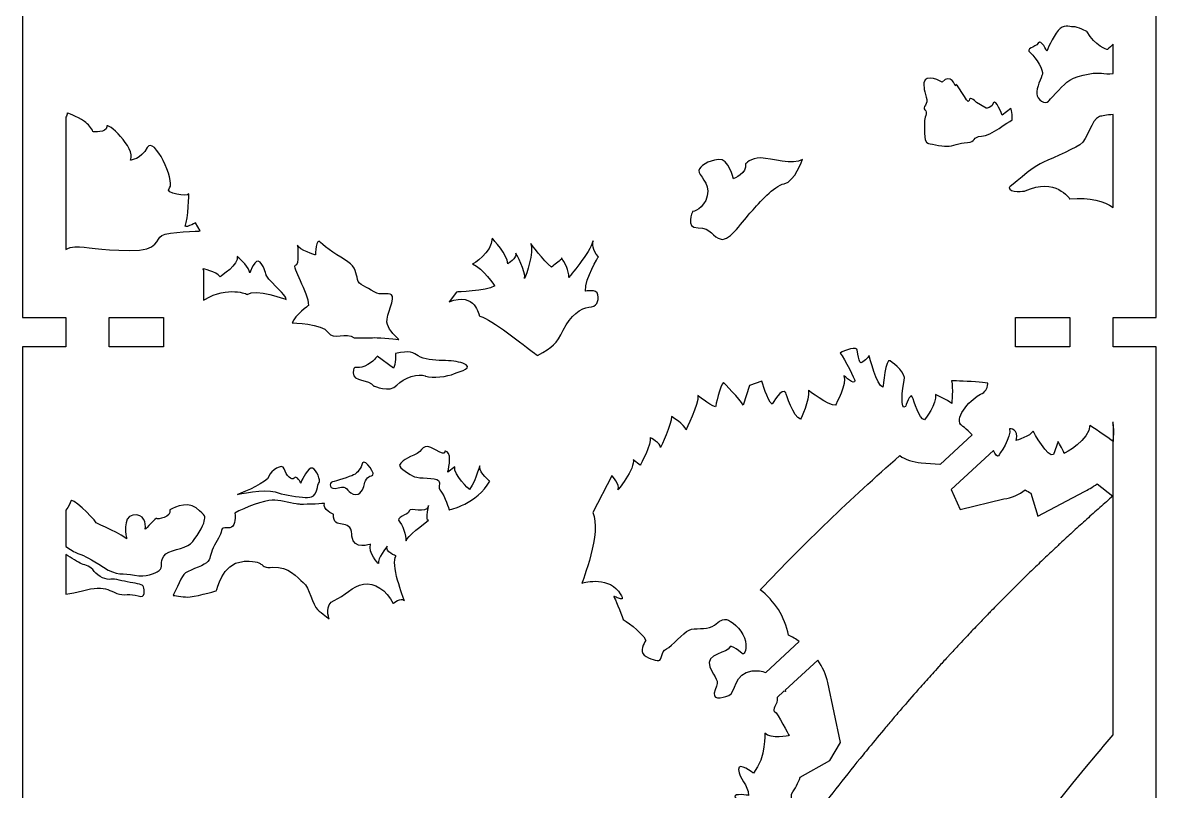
# Model space of a CAD drawing. Extents: x 4 to 534, y -346 to -4.
# Drawn here: x 137 to 268.3, y -207.1 to -118.1 of the extents above; entities that cross this region are included whole.
import ezdxf

# ---------------------------------------------------------------- set-up
doc = ezdxf.new("R2010")
doc.units = 0
doc.header["$MEASUREMENT"] = 0
doc.layers.add('LAYER_1', color=7, linetype='CONTINUOUS')

msp = doc.modelspace()

# ---------------------------------------------------------------- linework, layer by layer
at = {"layer": 'LAYER_1'}
for points in [[(137.01, -27.3), (137.01, -152.25), (142.01, -152.25), (142.01, -155.65), (137.01, -155.65), (137.01, -280.6), (142.01, -280.6), (142.01, -284), (137.01, -284), (137.01, -304), (268.26, -304), (268.26, -284), (263.26, -284), (263.26, -280.6), (268.26, -280.6), (268.26, -155.65), (263.26, -155.65), (263.26, -152.25), (268.26, -152.25), (268.26, -27.3)], [(153.31, -152.25), (153.31, -155.65), (147.01, -155.65), (147.01, -152.25), (153.31, -152.25)], [(251.96, -155.65), (251.96, -152.25), (258.26, -152.25), (258.26, -155.65), (251.96, -155.65)]]:
    msp.add_lwpolyline(points, dxfattribs=at)
for points, knots in [([(263.26, -124), (262.73, -124.04), (262.26, -124.04), (261.9, -123.98), (260.87, -123.8), (258.62, -124.38), (257.91, -124.99), (257.2, -125.6), (255.79, -127.19), (255.79, -127.19), (255.37, -127.65), (254.47, -127.01), (254.41, -126.36), (254.35, -125.7), (254.96, -124.44), (255.09, -124.07), (255.22, -123.71), (254.37, -122.18), (253.69, -121.62), (253.01, -121.06), (254.25, -121.02), (254.6, -120.49), (254.95, -119.97), (255.58, -121.41), (255.58, -121.41), (255.58, -121.41), (256.26, -119.78), (256.89, -119.02), (257.52, -118.27), (258.12, -118.61), (258.64, -118.59), (259.15, -118.58), (260.26, -119.17), (260.26, -119.17), (261.13, -120.81), (262.6, -121.24), (262.6, -121.24), (262.84, -121.03), (263.06, -120.81), (263.26, -120.59), (263.26, -120.59), (263.26, -124), (263.26, -124)], [0, 0, 0, 0, 1, 1, 1, 2, 2, 2, 3, 3, 3, 4, 4, 4, 5, 5, 5, 6, 6, 6, 7, 7, 7, 8, 8, 8, 9, 9, 9, 10, 10, 10, 11, 11, 11, 12, 12, 12, 13, 13, 13, 14, 14, 14, 14]), ([(248.03, -131.27), (246.93, -131.31), (247.39, -131.95), (246.39, -131.98), (245.39, -132.02), (244.7, -132.41), (244.04, -132.43), (243.38, -132.46), (241.82, -132.07), (241.82, -132.07), (241.23, -131.94), (241.47, -129.96), (241.41, -129.6), (241.36, -129.23), (241.85, -128.49), (241.46, -128.21), (241.07, -127.93), (241.96, -127.53), (241.63, -126.74), (241.29, -125.94), (241.36, -125.07), (241.36, -125.07), (241.47, -123.91), (243.48, -124.99), (243.48, -124.99), (244.47, -123.92), (245, -125.44), (245, -125.44), (245, -124.57), (246.51, -127.81), (246.58, -127.14), (246.66, -126.48), (247.45, -127.37), (247.45, -127.37), (247.45, -127.37), (248.57, -128.03), (248.57, -128.03), (248.57, -128.03), (249.23, -128), (249.43, -127.41), (249.63, -126.82), (250.43, -128.84), (250.43, -128.84), (250.43, -128.84), (251.43, -128.07), (251.43, -128.07), (251.43, -128.07), (251.77, -129.45), (251.47, -129.46), (251.18, -129.47), (249.12, -131.23), (248.03, -131.27)], [0, 0, 0, 0, 1, 1, 1, 2, 2, 2, 3, 3, 3, 4, 4, 4, 5, 5, 5, 6, 6, 6, 7, 7, 7, 8, 8, 8, 9, 9, 9, 10, 10, 10, 11, 11, 11, 12, 12, 12, 13, 13, 13, 14, 14, 14, 15, 15, 15, 16, 16, 16, 17, 17, 17, 17]), ([(142.01, -129.07), (142.14, -128.89), (142.19, -128.73), (142.15, -128.57), (142.15, -128.57), (143.27, -128.92), (144.16, -129.56), (144.6, -129.88), (144.99, -130.27), (145.15, -130.73), (145.15, -130.73), (146.77, -130.89), (146.74, -130.16), (146.72, -129.43), (150.12, -132.61), (149.51, -134.02), (149.51, -134.02), (150.69, -133.98), (151.44, -132.56), (152.2, -131.14), (154.72, -136.47), (154.02, -137.23), (153.31, -137.98), (156.18, -138.25), (156.24, -137.95), (156.31, -137.66), (156.13, -141.03), (155.86, -141.55), (155.58, -142.07), (157.02, -141.29), (157.02, -141.29), (157.02, -141.29), (157.56, -142.23), (157.56, -142.23), (157.56, -142.23), (153.84, -142.36), (153.12, -142.75), (152.4, -143.14), (152.96, -144.51), (149.37, -144.49), (145.79, -144.47), (144.45, -144.01), (143.06, -144.06), (142.66, -144.07), (142.33, -144.19), (142.01, -144.36), (142.01, -144.36), (142.01, -129.07), (142.01, -129.07)], [0, 0, 0, 0, 1, 1, 1, 2, 2, 2, 3, 3, 3, 4, 4, 4, 5, 5, 5, 6, 6, 6, 7, 7, 7, 8, 8, 8, 9, 9, 9, 10, 10, 10, 11, 11, 11, 12, 12, 12, 13, 13, 13, 14, 14, 14, 15, 15, 15, 16, 16, 16, 16]), ([(263.26, -139.5), (262.22, -138.79), (260.64, -138.31), (258.24, -138.52), (258.24, -138.52), (256.54, -135.94), (253.08, -137.6), (253.08, -137.6), (251.19, -137.88), (251.24, -137.19), (251.24, -137.19), (253.99, -134.81), (254.8, -134.45), (255.61, -134.09), (258.37, -132.89), (259.39, -132.26), (260.41, -131.62), (260.66, -129.36), (261.69, -128.99), (261.95, -128.9), (262.53, -128.82), (263.26, -128.75), (263.26, -128.75), (263.26, -139.5), (263.26, -139.5)], [0, 0, 0, 0, 1, 1, 1, 2, 2, 2, 3, 3, 3, 4, 4, 4, 5, 5, 5, 6, 6, 6, 7, 7, 7, 8, 8, 8, 8]), ([(219.29, -136.2), (219.29, -136.2), (220.98, -135.48), (220.69, -134.5), (220.69, -134.5), (221.28, -133.71), (222.49, -133.78), (223.7, -133.85), (226.26, -134.63), (227.28, -133.94), (227.28, -133.94), (226.43, -136.5), (225.18, -136.76), (223.93, -137.02), (222.35, -138.95), (221.39, -139.97), (220.44, -140.99), (218.88, -143.4), (217.88, -143.19), (216.89, -142.98), (216.74, -141.85), (215.2, -141.87), (213.66, -141.89), (214.58, -139.99), (214.58, -139.99), (214.58, -139.99), (215.89, -139.72), (216.27, -138.17), (216.66, -136.62), (215.2, -135.79), (215.3, -135.24), (215.39, -134.69), (216.36, -134.11), (217.56, -133.95), (218.76, -133.8), (219.29, -136.2), (219.29, -136.2)], [0, 0, 0, 0, 1, 1, 1, 2, 2, 2, 3, 3, 3, 4, 4, 4, 5, 5, 5, 6, 6, 6, 7, 7, 7, 8, 8, 8, 9, 9, 9, 10, 10, 10, 11, 11, 11, 12, 12, 12, 12]), ([(168.57, -146.23), (169.07, -146.27), (168.82, -143.86), (168.82, -143.86), (169.01, -144.47), (170.9, -145), (170.9, -145), (170.9, -145), (170.98, -142.9), (171.5, -143.55), (172.02, -144.18), (173.75, -145.17), (174.66, -145.79), (175.56, -146.42), (175.64, -147.19), (175.77, -147.84), (175.91, -148.49), (176.85, -148.73), (177.69, -149.26), (178.53, -149.78), (179.28, -149.31), (179.73, -149.62), (180.18, -149.93), (179.1, -152), (179.19, -152.77), (179.27, -153.54), (179.95, -154.17), (180.58, -154.81), (180.58, -154.81), (178.37, -154.56), (177.77, -154.58), (177.17, -154.6), (175.41, -154.6), (175.41, -154.6), (174.45, -153.87), (173, -154.96), (172.36, -153.95), (171.72, -152.93), (168.21, -152.88), (168.21, -152.88), (168.56, -151.99), (170.11, -150.84), (170.11, -150.84), (170.06, -149.36), (168.08, -146.19), (168.57, -146.23)], [0, 0, 0, 0, 1, 1, 1, 2, 2, 2, 3, 3, 3, 4, 4, 4, 5, 5, 5, 6, 6, 6, 7, 7, 7, 8, 8, 8, 9, 9, 9, 10, 10, 10, 11, 11, 11, 12, 12, 12, 13, 13, 13, 14, 14, 14, 15, 15, 15, 15]), ([(190.93, -152.55), (190.46, -152.28), (190.09, -152.1), (189.87, -152.06), (189.87, -152.06), (189.44, -149.22), (186.4, -150.43), (186.4, -150.43), (187.24, -149.3), (187.24, -149.3), (187.24, -149.3), (190.64, -149.18), (191.66, -148.6), (191.66, -148.6), (190.33, -146.56), (189.11, -146.05), (189.11, -146.05), (191.36, -144.78), (191.36, -143.07), (191.46, -143.17), (193.24, -145.06), (193.17, -146.02), (193.17, -146.02), (194.24, -145.39), (194.11, -144.81), (194.11, -144.81), (195.33, -146.96), (195.12, -147.73), (195.29, -147.29), (196.26, -144.73), (195.83, -143.69), (195.92, -143.81), (197.27, -145.61), (198.24, -146.43), (198.62, -146.12), (199.01, -145.81), (199.4, -145.51), (199.4, -145.46), (199.4, -145.41), (199.4, -145.36), (199.4, -145.36), (199.43, -145.39), (199.47, -145.45), (199.67, -145.77), (200.32, -146.84), (200.25, -147.61), (200.25, -147.61), (202.7, -144.68), (203.05, -143.38), (203, -143.62), (202.9, -144.48), (203.68, -145.21), (203.68, -145.21), (202.12, -147.68), (202.17, -149.21), (202.17, -149.21), (203.48, -148.9), (203.62, -149.63), (203.75, -150.36), (203.45, -151.03), (202.57, -151.07), (201.69, -151.1), (200.41, -152.02), (199.59, -153.7), (198.77, -155.37), (198.45, -155.6), (196.62, -156.66), (196.62, -156.66), (192.95, -153.73), (190.93, -152.55)], [0, 0, 0, 0, 1, 1, 1, 2, 2, 2, 3, 3, 3, 4, 4, 4, 5, 5, 5, 6, 6, 6, 7, 7, 7, 8, 8, 8, 9, 9, 9, 10, 10, 10, 11, 11, 11, 12, 12, 12, 13, 13, 13, 14, 14, 14, 15, 15, 15, 16, 16, 16, 17, 17, 17, 18, 18, 18, 19, 19, 19, 20, 20, 20, 21, 21, 21, 22, 22, 22, 23, 23, 23, 23]), ([(157.93, -147.35), (157.99, -147.14), (157.98, -146.89), (157.86, -146.61), (157.86, -146.61), (159.41, -146.92), (159.88, -147.53), (159.88, -147.53), (162.16, -146.06), (161.84, -145.17), (161.84, -145.17), (162.31, -145.58), (162.72, -146.05), (163.02, -146.4), (163.29, -146.79), (163.3, -147.07), (163.3, -147.07), (163.96, -145.21), (164.5, -145.86), (165.04, -146.5), (165.21, -147.34), (165.21, -147.34), (165.99, -148.59), (167.46, -149.49), (167.51, -150.15), (167.51, -150.15), (163.95, -148.88), (163.02, -149.57), (163.02, -149.57), (160.81, -148.54), (158.09, -150.17), (158.09, -150.17), (158.08, -150.17), (158.08, -150.17), (158.04, -150.2), (158, -150.22), (157.96, -150.25), (157.96, -150.25), (157.96, -147.35), (157.96, -147.35), (157.96, -147.35), (157.93, -147.35), (157.93, -147.35)], [0, 0, 0, 0, 1, 1, 1, 2, 2, 2, 3, 3, 3, 4, 4, 4, 5, 5, 5, 6, 6, 6, 7, 7, 7, 8, 8, 8, 9, 9, 9, 10, 10, 10, 11, 11, 11, 12, 12, 12, 13, 13, 13, 14, 14, 14, 14]), ([(180.32, -160.09), (179.49, -161), (177.67, -160.18), (177.67, -160.18), (177.13, -159.32), (175.24, -159.76), (175.27, -158.65), (175.31, -157.56), (175.63, -158.35), (176.64, -157.88), (177.65, -157.4), (178.06, -156.73), (178.06, -156.73), (178.06, -156.73), (179.94, -158.13), (179.94, -158.13), (180.22, -157.68), (180.19, -156.43), (180.19, -156.43), (181.81, -156.01), (182.25, -156.34), (182.82, -156.7), (183.48, -157.13), (184.57, -157.18), (185.65, -157.23), (186.52, -157.26), (187.37, -157.31), (187.97, -157.55), (189.31, -158.09), (187.79, -158.43), (186.99, -158.75), (186.21, -159.07), (184.44, -159.35), (183.67, -159.03), (183.66, -159.03), (183.65, -159.03), (183.63, -159.02), (182.89, -158.68), (181.15, -159.18), (180.32, -160.09)], [0, 0, 0, 0, 1, 1, 1, 2, 2, 2, 3, 3, 3, 4, 4, 4, 5, 5, 5, 6, 6, 6, 7, 7, 7, 8, 8, 8, 9, 9, 9, 10, 10, 10, 11, 11, 11, 12, 12, 12, 13, 13, 13, 13]), ([(245.62, -164.66), (245.62, -164.66), (246.3, -165.17), (246.95, -165.84), (246.95, -165.84), (243.22, -169.28), (243.22, -169.28), (243.22, -169.28), (243.19, -169.22), (243.19, -169.22), (243.19, -169.22), (241.05, -169.06), (241.05, -169.06), (240.05, -168.99), (239.23, -168.68), (238.55, -168.24), (232.87, -173.22), (227.5, -178.41), (222.41, -183.76), (224, -185.01), (225.31, -186.92), (225.66, -189.01), (226.11, -189.23), (226.54, -189.49), (226.93, -189.77), (226.93, -189.77), (223.06, -193.35), (223.06, -193.35), (222.59, -193.18), (222.05, -193.1), (221.46, -193.17), (219.33, -193.41), (219.58, -195.71), (218.76, -196.01), (217.95, -196.31), (216.64, -196.63), (217.2, -195.35), (217.76, -194.07), (217.16, -194.2), (216.56, -192.68), (215.96, -191.17), (218.81, -191.01), (218.84, -190.46), (218.88, -189.91), (220.35, -191.18), (220.35, -191.18), (220.35, -191.18), (220.74, -191.38), (220.75, -190.12), (220.76, -189.09), (219.74, -187.91), (218.97, -187.44), (218.8, -187.33), (218.64, -187.26), (218.51, -187.23), (217.79, -187.1), (217.59, -187.6), (216.83, -188.01), (216.08, -188.42), (214.86, -188.13), (214.16, -188.43), (213.46, -188.73), (212.19, -190.31), (211.54, -190.61), (210.89, -190.91), (211.04, -191.95), (210.66, -191.96), (210.27, -191.97), (209.17, -191.68), (208.82, -191.15), (208.46, -190.61), (209.15, -189.65), (209.15, -189.65), (208.72, -188.57), (206.54, -187.22), (206.54, -187.22), (206.29, -186.4), (205.51, -184.67), (205.51, -184.67), (205.11, -184.14), (207.36, -185.76), (205.98, -183.94), (204.6, -182.12), (201.76, -183), (201.76, -183), (201.76, -183), (204.09, -177.04), (203.02, -174.82), (203.02, -174.82), (205.24, -170.57), (205.24, -170.57), (205.24, -170.57), (206.21, -171.64), (205.95, -172.14), (205.69, -172.64), (208.02, -169.58), (207.69, -168.71), (207.69, -168.71), (208.52, -169.34), (208.52, -169.34), (208.52, -169.34), (209.9, -166.8), (209.66, -166.15), (209.66, -166.15), (210.92, -166.84), (210.87, -167.28), (210.87, -167.28), (212.16, -164.6), (212.13, -163.72), (212.13, -163.72), (213.7, -164.62), (213.8, -165.27), (213.8, -165.27), (215.3, -162.29), (215.19, -161.27), (215.19, -161.27), (216.4, -162.33), (217.22, -162.59), (217.22, -162.59), (217.78, -160.01), (218.14, -159.78), (218.14, -159.78), (220.11, -161.76), (220.43, -162.4), (220.43, -162.4), (221.15, -160.11), (221.15, -160.11), (221.15, -160.11), (222.6, -159.62), (222.6, -159.62), (222.6, -159.62), (223.19, -161.87), (223.79, -162.28), (223.79, -162.28), (224.96, -160.19), (225.36, -160.98), (225.36, -160.98), (226.26, -163.88), (227.08, -164), (227.08, -164), (228.17, -161.84), (227.98, -160.67), (227.98, -160.67), (230.31, -162.49), (231.12, -162.39), (231.12, -162.39), (232.49, -159.85), (232.1, -158.99), (232.1, -158.99), (233.38, -160.19), (233.36, -159.53), (233.36, -159.53), (232.24, -157.01), (231.64, -156.37), (231.64, -156.37), (233.29, -155.51), (233.6, -155.93), (233.6, -155.93), (233.88, -157.83), (234.16, -157.45), (234.16, -157.45), (235.01, -156.92), (235.01, -156.63), (235.06, -156.81), (235.89, -160.18), (236.61, -160.3), (236.61, -160.3), (236.92, -156.84), (237.45, -157.26), (237.98, -157.68), (239.33, -158.66), (239.07, -159.55), (238.81, -160.44), (238.62, -163.15), (239.22, -162.55), (239.22, -162.55), (239.78, -160.92), (240.01, -161.42), (240.25, -161.92), (240.76, -164.03), (241.43, -164.08), (241.43, -164.08), (242.9, -162.2), (242.71, -161.18), (242.71, -161.18), (244.06, -161.79), (244.58, -162.21), (244.58, -162.21), (244.74, -160.37), (244.56, -159.58), (244.56, -159.58), (246.1, -159.61), (247.31, -159.69), (247.93, -159.73), (248.45, -159.78), (248.67, -159.84), (248.7, -159.85), (248.73, -159.85), (248.74, -159.86), (248.74, -159.86), (248.79, -160.27), (248.53, -160.65), (248.41, -160.83), (248.21, -161.01), (247.91, -161.14), (246.97, -161.54), (244.86, -163.73), (245.62, -164.66)], [0, 0, 0, 0, 1, 1, 1, 2, 2, 2, 3, 3, 3, 4, 4, 4, 5, 5, 5, 6, 6, 6, 7, 7, 7, 8, 8, 8, 9, 9, 9, 10, 10, 10, 11, 11, 11, 12, 12, 12, 13, 13, 13, 14, 14, 14, 15, 15, 15, 16, 16, 16, 17, 17, 17, 18, 18, 18, 19, 19, 19, 20, 20, 20, 21, 21, 21, 22, 22, 22, 23, 23, 23, 24, 24, 24, 25, 25, 25, 26, 26, 26, 27, 27, 27, 28, 28, 28, 29, 29, 29, 30, 30, 30, 31, 31, 31, 32, 32, 32, 33, 33, 33, 34, 34, 34, 35, 35, 35, 36, 36, 36, 37, 37, 37, 38, 38, 38, 39, 39, 39, 40, 40, 40, 41, 41, 41, 42, 42, 42, 43, 43, 43, 44, 44, 44, 45, 45, 45, 46, 46, 46, 47, 47, 47, 48, 48, 48, 49, 49, 49, 50, 50, 50, 51, 51, 51, 52, 52, 52, 53, 53, 53, 54, 54, 54, 55, 55, 55, 56, 56, 56, 57, 57, 57, 58, 58, 58, 59, 59, 59, 60, 60, 60, 61, 61, 61, 62, 62, 62, 63, 63, 63, 64, 64, 64, 65, 65, 65, 66, 66, 66, 67, 67, 67, 68, 68, 68, 69, 69, 69, 69]), ([(263.26, -166.55), (263.26, -166.55), (263.26, -200.56), (263.26, -200.56), (262.64, -201.29), (262.02, -202.02), (261.4, -202.76), (246.21, -220.86), (234.33, -240.49), (224.81, -260.46), (225.38, -260.88), (226, -261.34), (226.55, -261.75), (227.98, -262.81), (229.32, -263.81), (230.07, -264.4), (230.69, -264.89), (231.55, -265.69), (232.65, -266.71), (233.09, -267.12), (233.7, -267.69), (234.35, -268.27), (234.35, -268.27), (231.85, -272.76), (231.85, -272.76), (229.93, -271.05), (227.82, -269), (226.96, -268.32), (226.12, -267.65), (224.31, -266.32), (222.65, -265.08), (221.27, -264.06), (220, -263.11), (219.46, -262.65), (218.27, -261.65), (212.38, -256.62), (211.65, -256.05), (210.91, -255.47), (210.17, -253.08), (209.48, -252.17), (208.78, -251.26), (207.22, -248.9), (205.95, -247.08), (205.8, -246.86), (205.59, -246.51), (205.36, -246.06), (203.97, -243.43), (201.36, -237.37), (200.05, -234.15), (200.05, -234.15), (204.36, -231.46), (204.36, -231.46), (205.13, -233.43), (206.93, -237.66), (208.35, -240.77), (208.37, -240.74), (208.39, -240.7), (208.42, -240.66), (208.64, -240.26), (208.88, -239.86), (209.11, -239.47), (210.12, -237.73), (211.16, -235.99), (212.21, -234.26), (212.47, -233.83), (212.74, -233.4), (213.01, -232.97), (213.31, -232.47), (213.62, -231.97), (213.94, -231.47), (214.16, -231.1), (214.39, -230.73), (214.63, -230.37), (214.9, -229.93), (215.18, -229.49), (215.46, -229.06), (216, -228.21), (216.54, -227.36), (217.1, -226.52), (217.33, -226.14), (217.58, -225.77), (217.83, -225.4), (218.47, -224.42), (219.13, -223.44), (219.79, -222.45), (220.02, -222.1), (220.26, -221.75), (220.5, -221.4), (220.79, -220.98), (221.08, -220.55), (221.38, -220.13), (221.38, -220.13), (219.84, -218.97), (219.84, -218.97), (219.37, -219.11), (218.86, -219.19), (218.3, -219.19), (217.47, -219.19), (216.65, -218.99), (215.93, -218.61), (215.93, -218.61), (214.05, -220.25), (214.05, -220.25), (214.05, -220.25), (213.06, -219.59), (213.06, -219.59), (213.06, -219.59), (214.91, -211.65), (214.91, -211.65), (214.91, -211.65), (214.82, -211.63), (214.82, -211.63), (215.04, -211), (215.19, -210.56), (215.22, -210.8), (215.3, -211.34), (216.84, -211.56), (216.84, -211.56), (217.42, -210.72), (216.61, -208.11), (216.61, -208.11), (218.51, -207.6), (218.19, -214.04), (218.19, -214.04), (218.16, -214.86), (220.6, -212.14), (220.56, -212.68), (220.52, -213.22), (222.5, -214.71), (222.5, -214.71), (223.18, -210.73), (219.45, -207.74), (219.45, -207.74), (219.33, -207.3), (221.04, -207.57), (221.04, -207.57), (221.05, -206.36), (219.93, -205.58), (219.89, -204.59), (219.85, -203.6), (221.61, -205.02), (221.61, -205.02), (223.13, -203.1), (222.92, -200.36), (222.92, -200.36), (223.61, -201.11), (225.74, -200.65), (225.74, -200.65), (225.74, -200.65), (224.43, -198.01), (224.05, -197.86), (223.69, -197.71), (224.47, -197.02), (224.36, -196.24), (224.36, -196.24), (225.15, -195.51), (225.15, -195.51), (225.26, -195.54), (225.34, -195.56), (225.34, -195.56), (225.33, -195.5), (225.31, -195.45), (225.28, -195.39), (225.28, -195.39), (229.06, -191.9), (229.06, -191.9), (229.63, -192.73), (230.04, -193.63), (230.23, -194.51), (230.23, -194.51), (231.71, -201.46), (231.71, -201.46), (231.71, -201.46), (230.48, -203.52), (230.48, -203.52), (230.48, -203.52), (227.04, -205.48), (227.04, -205.48), (226.79, -206.13), (226.46, -206.78), (226.04, -207.42), (226.04, -207.49), (226.04, -207.55), (226.04, -207.62), (226.04, -207.62), (226.03, -207.99), (226.03, -207.99), (226.63, -209.07), (227.15, -210.32), (227.4, -211.73), (227.49, -211.61), (227.58, -211.49), (227.67, -211.37), (228.03, -210.89), (228.39, -210.41), (228.75, -209.94), (230.56, -207.56), (232.41, -205.2), (234.32, -202.86), (234.54, -202.59), (234.77, -202.31), (234.99, -202.04), (235.63, -201.26), (236.27, -200.49), (236.92, -199.72), (237.25, -199.32), (237.59, -198.92), (237.93, -198.53), (238.11, -198.31), (238.3, -198.09), (238.5, -197.87), (238.65, -197.69), (238.8, -197.5), (238.96, -197.32), (239.62, -196.56), (240.28, -195.8), (240.95, -195.04), (241.41, -194.53), (241.87, -194.01), (242.33, -193.5), (242.57, -193.23), (242.81, -192.96), (243.06, -192.7), (243.09, -192.66), (243.12, -192.62), (243.16, -192.58), (243.5, -192.2), (243.85, -191.83), (244.19, -191.45), (244.28, -191.35), (244.37, -191.26), (244.46, -191.16), (244.77, -190.82), (245.09, -190.48), (245.41, -190.14), (245.42, -190.12), (245.44, -190.1), (245.46, -190.08), (245.46, -190.08), (245.47, -190.08), (245.47, -190.08), (245.73, -189.79), (246, -189.51), (246.27, -189.22), (246.27, -189.22), (246.4, -189.09), (246.4, -189.09), (246.82, -188.63), (247.25, -188.19), (247.68, -187.74), (248.07, -187.34), (248.45, -186.93), (248.85, -186.53), (248.91, -186.46), (248.97, -186.4), (249.03, -186.34), (249.25, -186.12), (249.46, -185.9), (249.68, -185.67), (250.18, -185.17), (250.68, -184.67), (251.18, -184.16), (251.99, -183.35), (252.81, -182.54), (253.63, -181.75), (254.07, -181.32), (254.51, -180.89), (254.95, -180.47), (255.39, -180.05), (255.83, -179.63), (256.28, -179.22), (256.33, -179.17), (256.38, -179.12), (256.43, -179.07), (256.73, -178.79), (257.03, -178.51), (257.33, -178.23), (257.78, -177.81), (258.23, -177.39), (258.69, -176.98), (258.94, -176.75), (259.2, -176.51), (259.45, -176.29), (259.7, -176.06), (259.95, -175.83), (260.2, -175.61), (260.71, -175.15), (261.21, -174.7), (261.72, -174.25), (262.23, -173.8), (262.73, -173.35), (263.24, -172.92), (263.24, -172.92), (261.42, -171.51), (261.42, -171.51), (260.85, -171.9), (260.33, -172.2), (259.93, -172.41), (259.93, -172.41), (254.54, -175.26), (254.54, -175.26), (254.54, -175.26), (253.74, -172.58), (253.74, -172.58), (253.52, -172.47), (253.3, -172.34), (253.09, -172.19), (252.37, -172.76), (251.51, -173.13), (250.61, -173.26), (250.61, -173.26), (245.57, -174.47), (245.57, -174.47), (245.57, -174.47), (244.52, -172.17), (244.52, -172.17), (244.52, -172.17), (249.41, -167.66), (249.41, -167.66), (249.6, -168.09), (249.83, -168.44), (249.99, -168.26), (249.99, -168.26), (251.59, -165.99), (251.27, -165.12), (251.27, -165.12), (252.44, -165.08), (252.05, -166.48), (252.05, -166.48), (253.72, -165.99), (253.99, -165.39), (253.99, -165.39), (255.79, -168.66), (256.36, -168.11), (256.36, -168.11), (256.89, -166.61), (256.89, -166.61), (256.89, -166.61), (257.43, -167.43), (257.59, -167.99), (257.59, -167.99), (260.61, -166.4), (260.55, -164.72), (260.55, -164.72), (262.81, -166.25), (263.26, -166.6), (263.26, -166.6), (263.26, -166.58), (263.26, -166.55), (263.26, -166.55), (263.26, -164.67), (263.26, -164.67), (263.24, -164.58), (263.21, -164.49), (263.18, -164.4), (263.18, -164.4), (263.21, -164.39), (263.26, -164.37), (263.26, -164.37), (263.26, -164.67), (263.26, -164.67), (263.43, -165.38), (263.3, -166.32), (263.26, -166.55)], [0, 0, 0, 0, 1, 1, 1, 2, 2, 2, 3, 3, 3, 4, 4, 4, 5, 5, 5, 6, 6, 6, 7, 7, 7, 8, 8, 8, 9, 9, 9, 10, 10, 10, 11, 11, 11, 12, 12, 12, 13, 13, 13, 14, 14, 14, 15, 15, 15, 16, 16, 16, 17, 17, 17, 18, 18, 18, 19, 19, 19, 20, 20, 20, 21, 21, 21, 22, 22, 22, 23, 23, 23, 24, 24, 24, 25, 25, 25, 26, 26, 26, 27, 27, 27, 28, 28, 28, 29, 29, 29, 30, 30, 30, 31, 31, 31, 32, 32, 32, 33, 33, 33, 34, 34, 34, 35, 35, 35, 36, 36, 36, 37, 37, 37, 38, 38, 38, 39, 39, 39, 40, 40, 40, 41, 41, 41, 42, 42, 42, 43, 43, 43, 44, 44, 44, 45, 45, 45, 46, 46, 46, 47, 47, 47, 48, 48, 48, 49, 49, 49, 50, 50, 50, 51, 51, 51, 52, 52, 52, 53, 53, 53, 54, 54, 54, 55, 55, 55, 56, 56, 56, 57, 57, 57, 58, 58, 58, 59, 59, 59, 60, 60, 60, 61, 61, 61, 62, 62, 62, 63, 63, 63, 64, 64, 64, 65, 65, 65, 66, 66, 66, 67, 67, 67, 68, 68, 68, 69, 69, 69, 70, 70, 70, 71, 71, 71, 72, 72, 72, 73, 73, 73, 74, 74, 74, 75, 75, 75, 76, 76, 76, 77, 77, 77, 78, 78, 78, 79, 79, 79, 80, 80, 80, 81, 81, 81, 82, 82, 82, 83, 83, 83, 84, 84, 84, 85, 85, 85, 86, 86, 86, 87, 87, 87, 88, 88, 88, 89, 89, 89, 90, 90, 90, 91, 91, 91, 92, 92, 92, 93, 93, 93, 94, 94, 94, 95, 95, 95, 96, 96, 96, 97, 97, 97, 98, 98, 98, 99, 99, 99, 100, 100, 100, 101, 101, 101, 102, 102, 102, 103, 103, 103, 104, 104, 104, 105, 105, 105, 106, 106, 106, 107, 107, 107, 108, 108, 108, 109, 109, 109, 110, 110, 110, 111, 111, 111, 112, 112, 112, 113, 113, 113, 114, 114, 114, 115, 115, 115, 116, 116, 116, 117, 117, 117, 118, 118, 118, 119, 119, 119, 120, 120, 120, 121, 121, 121, 121]), ([(186.38, -174.53), (186.38, -174.53), (185.88, -172.85), (185.42, -172.37), (184.97, -171.89), (185.5, -171.49), (185.16, -171.12), (184.82, -170.74), (182.9, -170.92), (182.38, -170.68), (181.86, -170.43), (180.55, -169.63), (180.65, -169.35), (180.75, -169.08), (181.12, -168.62), (182.31, -168.2), (183.5, -167.77), (183.19, -166.57), (184.81, -167.56), (186.44, -168.55), (185.52, -167.42), (186.14, -167.79), (186.76, -168.15), (186.22, -170.15), (186.22, -170.15), (186.22, -170.15), (187.03, -169.53), (187.03, -169.53), (186.89, -170.49), (188.73, -172.15), (188.73, -172.15), (189.64, -170.96), (189.97, -168.86), (189.94, -169.58), (189.91, -170.29), (191.09, -171.18), (191.09, -171.18), (189.65, -173.81), (186.38, -174.53), (186.38, -174.53)], [0, 0, 0, 0, 1, 1, 1, 2, 2, 2, 3, 3, 3, 4, 4, 4, 5, 5, 5, 6, 6, 6, 7, 7, 7, 8, 8, 8, 9, 9, 9, 10, 10, 10, 11, 11, 11, 12, 12, 12, 13, 13, 13, 13]), ([(168.46, -170.83), (168.74, -170.46), (169.21, -171.42), (169.21, -171.42), (169.21, -171.42), (169.55, -170.5), (170.18, -169.82), (170.7, -169.27), (171.27, -170.44), (171.36, -171.04), (171.38, -171.19), (171.37, -171.29), (171.33, -171.34), (171.12, -171.6), (171.16, -172.78), (170.44, -173.01), (170.22, -173.08), (169.85, -173.09), (169.41, -173.06), (168.42, -173), (167.07, -172.72), (166.25, -172.44), (165.06, -172.03), (161.87, -172.74), (161.87, -172.74), (162.8, -172.41), (165.33, -171.31), (165.52, -170.64), (165.72, -169.98), (167.08, -169.05), (167.29, -169.78), (167.51, -170.52), (168.18, -171.21), (168.46, -170.83)], [0, 0, 0, 0, 1, 1, 1, 2, 2, 2, 3, 3, 3, 4, 4, 4, 5, 5, 5, 6, 6, 6, 7, 7, 7, 8, 8, 8, 9, 9, 9, 10, 10, 10, 11, 11, 11, 11]), ([(175.33, -170.47), (175.76, -170.26), (176.18, -169.68), (176.37, -169.09), (176.58, -168.49), (178.15, -170.56), (177.38, -170.59), (176.94, -170.6), (176.6, -171.27), (176.54, -171.64), (176.48, -172.01), (176.15, -172.97), (175.28, -172.69), (174.41, -172.41), (174.71, -171.63), (173.55, -171.97), (172.39, -172.3), (172.5, -171.34), (172.87, -171.29), (173.23, -171.23), (174.89, -170.67), (175.33, -170.47)], [0, 0, 0, 0, 1, 1, 1, 2, 2, 2, 3, 3, 3, 4, 4, 4, 5, 5, 5, 6, 6, 6, 7, 7, 7, 7]), ([(142.01, -174.56), (142.31, -174.14), (142.57, -173.73), (142.58, -173.5), (142.62, -172.95), (145.06, -175.28), (145.53, -176.03), (145.53, -176.03), (148.89, -177.54), (149.05, -177.88), (149.02, -177.73), (148.51, -175.27), (149.78, -175.12), (151.09, -174.96), (151.29, -175.99), (151.21, -176.77), (151.21, -176.77), (152.53, -175.34), (152.54, -175.51), (152.54, -175.68), (154.34, -175.34), (154.04, -174.52), (154.04, -174.52), (155.92, -173.36), (157.11, -174.3), (158.29, -175.25), (158.13, -175.26), (158.04, -175.81), (157.95, -176.36), (157.12, -177.82), (156.43, -178.45), (155.74, -179.08), (153.82, -179.14), (153.35, -179.87), (152.88, -180.6), (153.29, -181.19), (152.81, -181.54), (152.32, -181.89), (151.3, -182.36), (149.97, -182.08), (148.64, -181.8), (147.94, -182.21), (146.37, -181.17), (144.79, -180.12), (144.35, -179.92), (143.4, -179.57), (142.97, -179.41), (142.5, -179.06), (142.01, -178.76), (142.01, -178.76), (142.01, -174.56), (142.01, -174.56)], [0, 0, 0, 0, 1, 1, 1, 2, 2, 2, 3, 3, 3, 4, 4, 4, 5, 5, 5, 6, 6, 6, 7, 7, 7, 8, 8, 8, 9, 9, 9, 10, 10, 10, 11, 11, 11, 12, 12, 12, 13, 13, 13, 14, 14, 14, 15, 15, 15, 16, 16, 16, 17, 17, 17, 17]), ([(172.49, -187.16), (172.42, -187.1), (171.68, -186.51), (171.14, -186.05), (170.57, -185.58), (170.22, -183.5), (169.49, -182.93), (168.75, -182.35), (167.83, -181.01), (165.97, -181.17), (164.11, -181.32), (165.5, -180.43), (162.76, -180.47), (162.68, -180.47), (162.6, -180.48), (162.51, -180.49), (162.51, -180.49), (162.51, -180.49), (162.51, -180.49), (159.99, -180.72), (159.58, -183.83), (159.42, -183.89), (159.26, -183.95), (156.7, -184.64), (156.1, -184.62), (155.49, -184.59), (154.44, -184.42), (154.44, -184.42), (154.44, -184.42), (155.31, -182.44), (155.68, -181.99), (156.04, -181.55), (157.73, -181.09), (158.29, -180.66), (158.84, -180.23), (158.67, -179.69), (159.08, -178.9), (159.49, -178.12), (159.96, -177.44), (160.05, -176.89), (160.14, -176.34), (160.99, -176.86), (161.35, -176.41), (161.72, -175.95), (161.58, -174.91), (161.58, -174.91), (162.7, -174.22), (164.98, -173.42), (165.91, -173.39), (166.68, -173.37), (167.84, -173.7), (168.68, -173.83), (168.86, -173.86), (169.03, -173.88), (169.17, -173.88), (169.99, -173.91), (171.97, -173.78), (171.97, -173.78), (171.66, -174.45), (173, -175.06), (173, -175.06), (172.9, -176.99), (175.04, -175.37), (175.11, -177.35), (175.12, -177.42), (175.12, -177.49), (175.13, -177.56), (175.34, -179.26), (177.3, -178.48), (177.3, -178.48), (176.95, -179.54), (178.2, -180.73), (178.2, -180.73), (178.07, -180.18), (179.16, -178.82), (179.22, -178.74), (178.92, -179.36), (180.25, -179.86), (180.25, -179.86), (179.53, -180.63), (181.12, -184.82), (181.2, -185.03), (180.85, -184.57), (179.9, -185.36), (179.9, -185.36), (179.13, -183.79), (177.73, -182.91), (176.47, -183.12), (175.21, -183.33), (174.27, -184.51), (173.08, -185), (171.93, -185.46), (172.46, -187.05), (172.49, -187.16)], [0, 0, 0, 0, 1, 1, 1, 2, 2, 2, 3, 3, 3, 4, 4, 4, 5, 5, 5, 6, 6, 6, 7, 7, 7, 8, 8, 8, 9, 9, 9, 10, 10, 10, 11, 11, 11, 12, 12, 12, 13, 13, 13, 14, 14, 14, 15, 15, 15, 16, 16, 16, 17, 17, 17, 18, 18, 18, 19, 19, 19, 20, 20, 20, 21, 21, 21, 22, 22, 22, 23, 23, 23, 24, 24, 24, 25, 25, 25, 26, 26, 26, 27, 27, 27, 28, 28, 28, 29, 29, 29, 30, 30, 30, 31, 31, 31, 31]), ([(183.99, -175.73), (183.58, -176.04), (181.4, -177.69), (181.4, -178.11), (181.39, -178.02), (181.27, -176.56), (180.66, -175.94), (180.04, -175.31), (181.68, -175.14), (181.77, -174.64), (181.86, -174.15), (183.71, -175.01), (183.95, -174.18), (184.19, -173.36), (183.54, -175.99), (183.99, -175.73)], [0, 0, 0, 0, 1, 1, 1, 2, 2, 2, 3, 3, 3, 4, 4, 4, 5, 5, 5, 5]), ([(142.01, -179.69), (142.61, -180.04), (143.44, -180.62), (143.83, -180.76), (144.38, -180.96), (144.83, -181.05), (145.29, -181.64), (145.75, -182.23), (146.75, -182.69), (147.22, -182.56), (147.7, -182.44), (148.57, -182.79), (149.45, -182.92), (150.33, -183.06), (150.94, -183.14), (151.01, -183.44), (151.07, -183.74), (151.33, -184.83), (150.38, -184.48), (149.44, -184.13), (148.74, -184.54), (147.9, -184.19), (147.07, -183.83), (146.73, -183.57), (145.63, -183.58), (144.78, -183.59), (143.14, -184.14), (142.01, -184.27), (142.01, -184.27), (142.01, -179.69), (142.01, -179.69)], [0, 0, 0, 0, 1, 1, 1, 2, 2, 2, 3, 3, 3, 4, 4, 4, 5, 5, 5, 6, 6, 6, 7, 7, 7, 8, 8, 8, 9, 9, 9, 10, 10, 10, 10])]:
    msp.add_open_spline(points, degree=3, knots=knots, dxfattribs=at)

doc.saveas('drawing.dxf')
